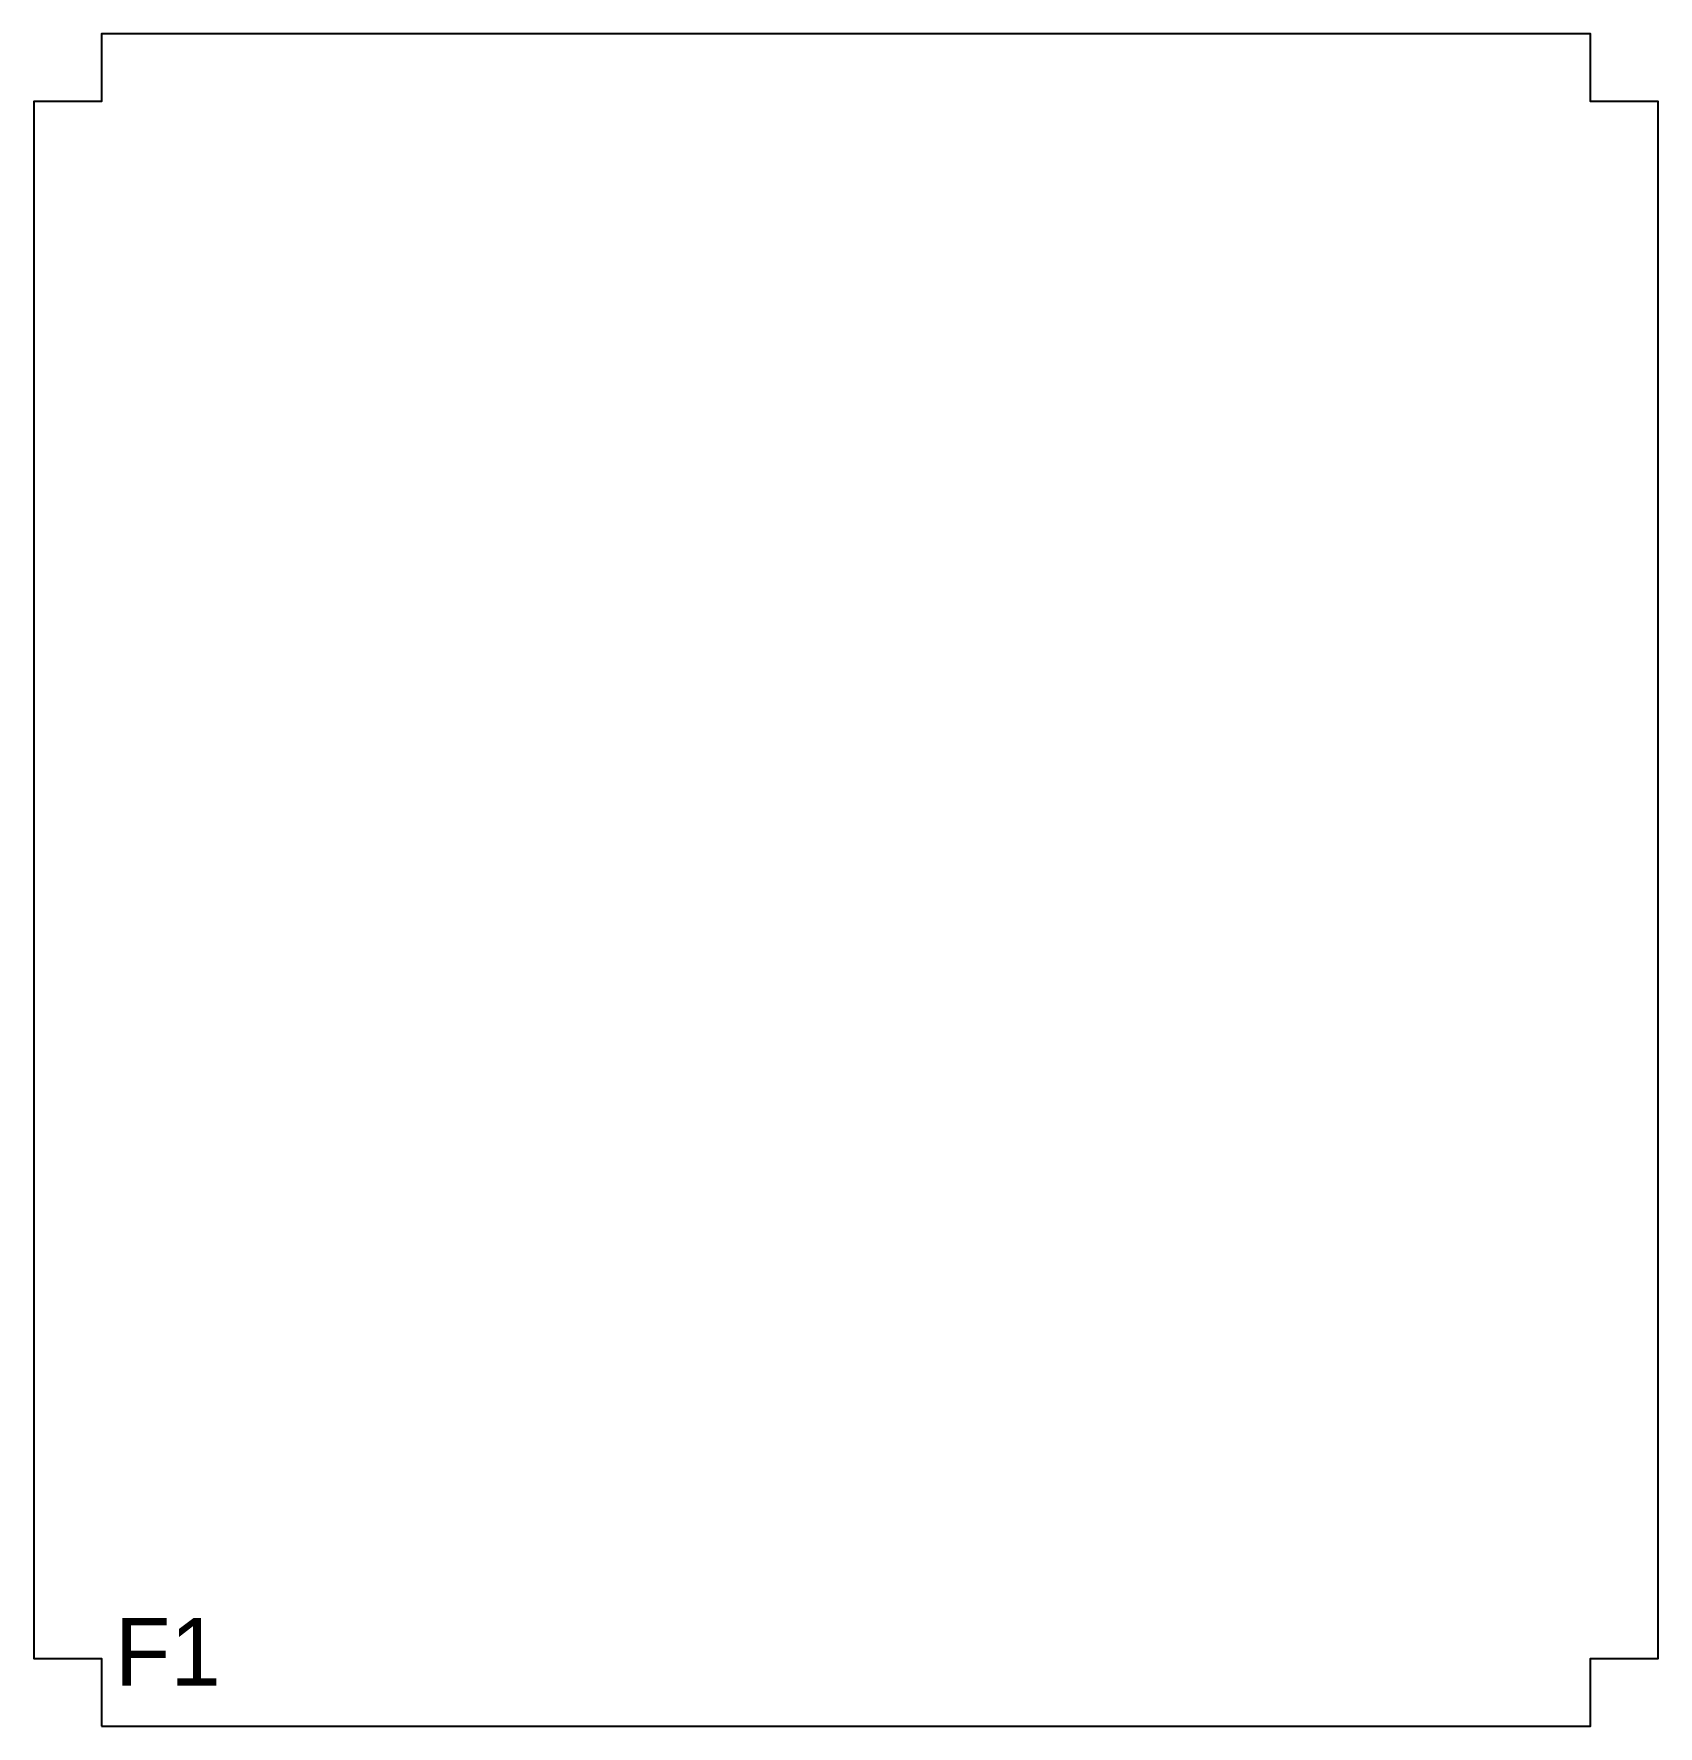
# Model space of a CAD drawing. Header units: metres. Extents: x 5 to 125, y 5 to 130.
import ezdxf

# ---------------------------------------------------------------- set-up
doc = ezdxf.new("R2010")
doc.units = ezdxf.units.M
doc.layers.add('CUT', color=7, linetype='CONTINUOUS')
doc.layers.add('POPIS', color=1, linetype='CONTINUOUS')

msp = doc.modelspace()

# ---------------------------------------------------------------- linework, layer by layer
at = {"layer": 'CUT'}
msp.add_lwpolyline([(10, 5), (120, 5), (120, 10), (125, 10), (125, 125), (120, 125), (120, 130), (10, 130), (10, 125), (5, 125), (5, 10), (10, 10)], close=True, dxfattribs=at)

# ---------------------------------------------------------------- texts
at = {"layer": 'POPIS'}
msp.add_text('F1', height=5, dxfattribs=at).set_placement((11, 8))

doc.saveas('drawing.dxf')
